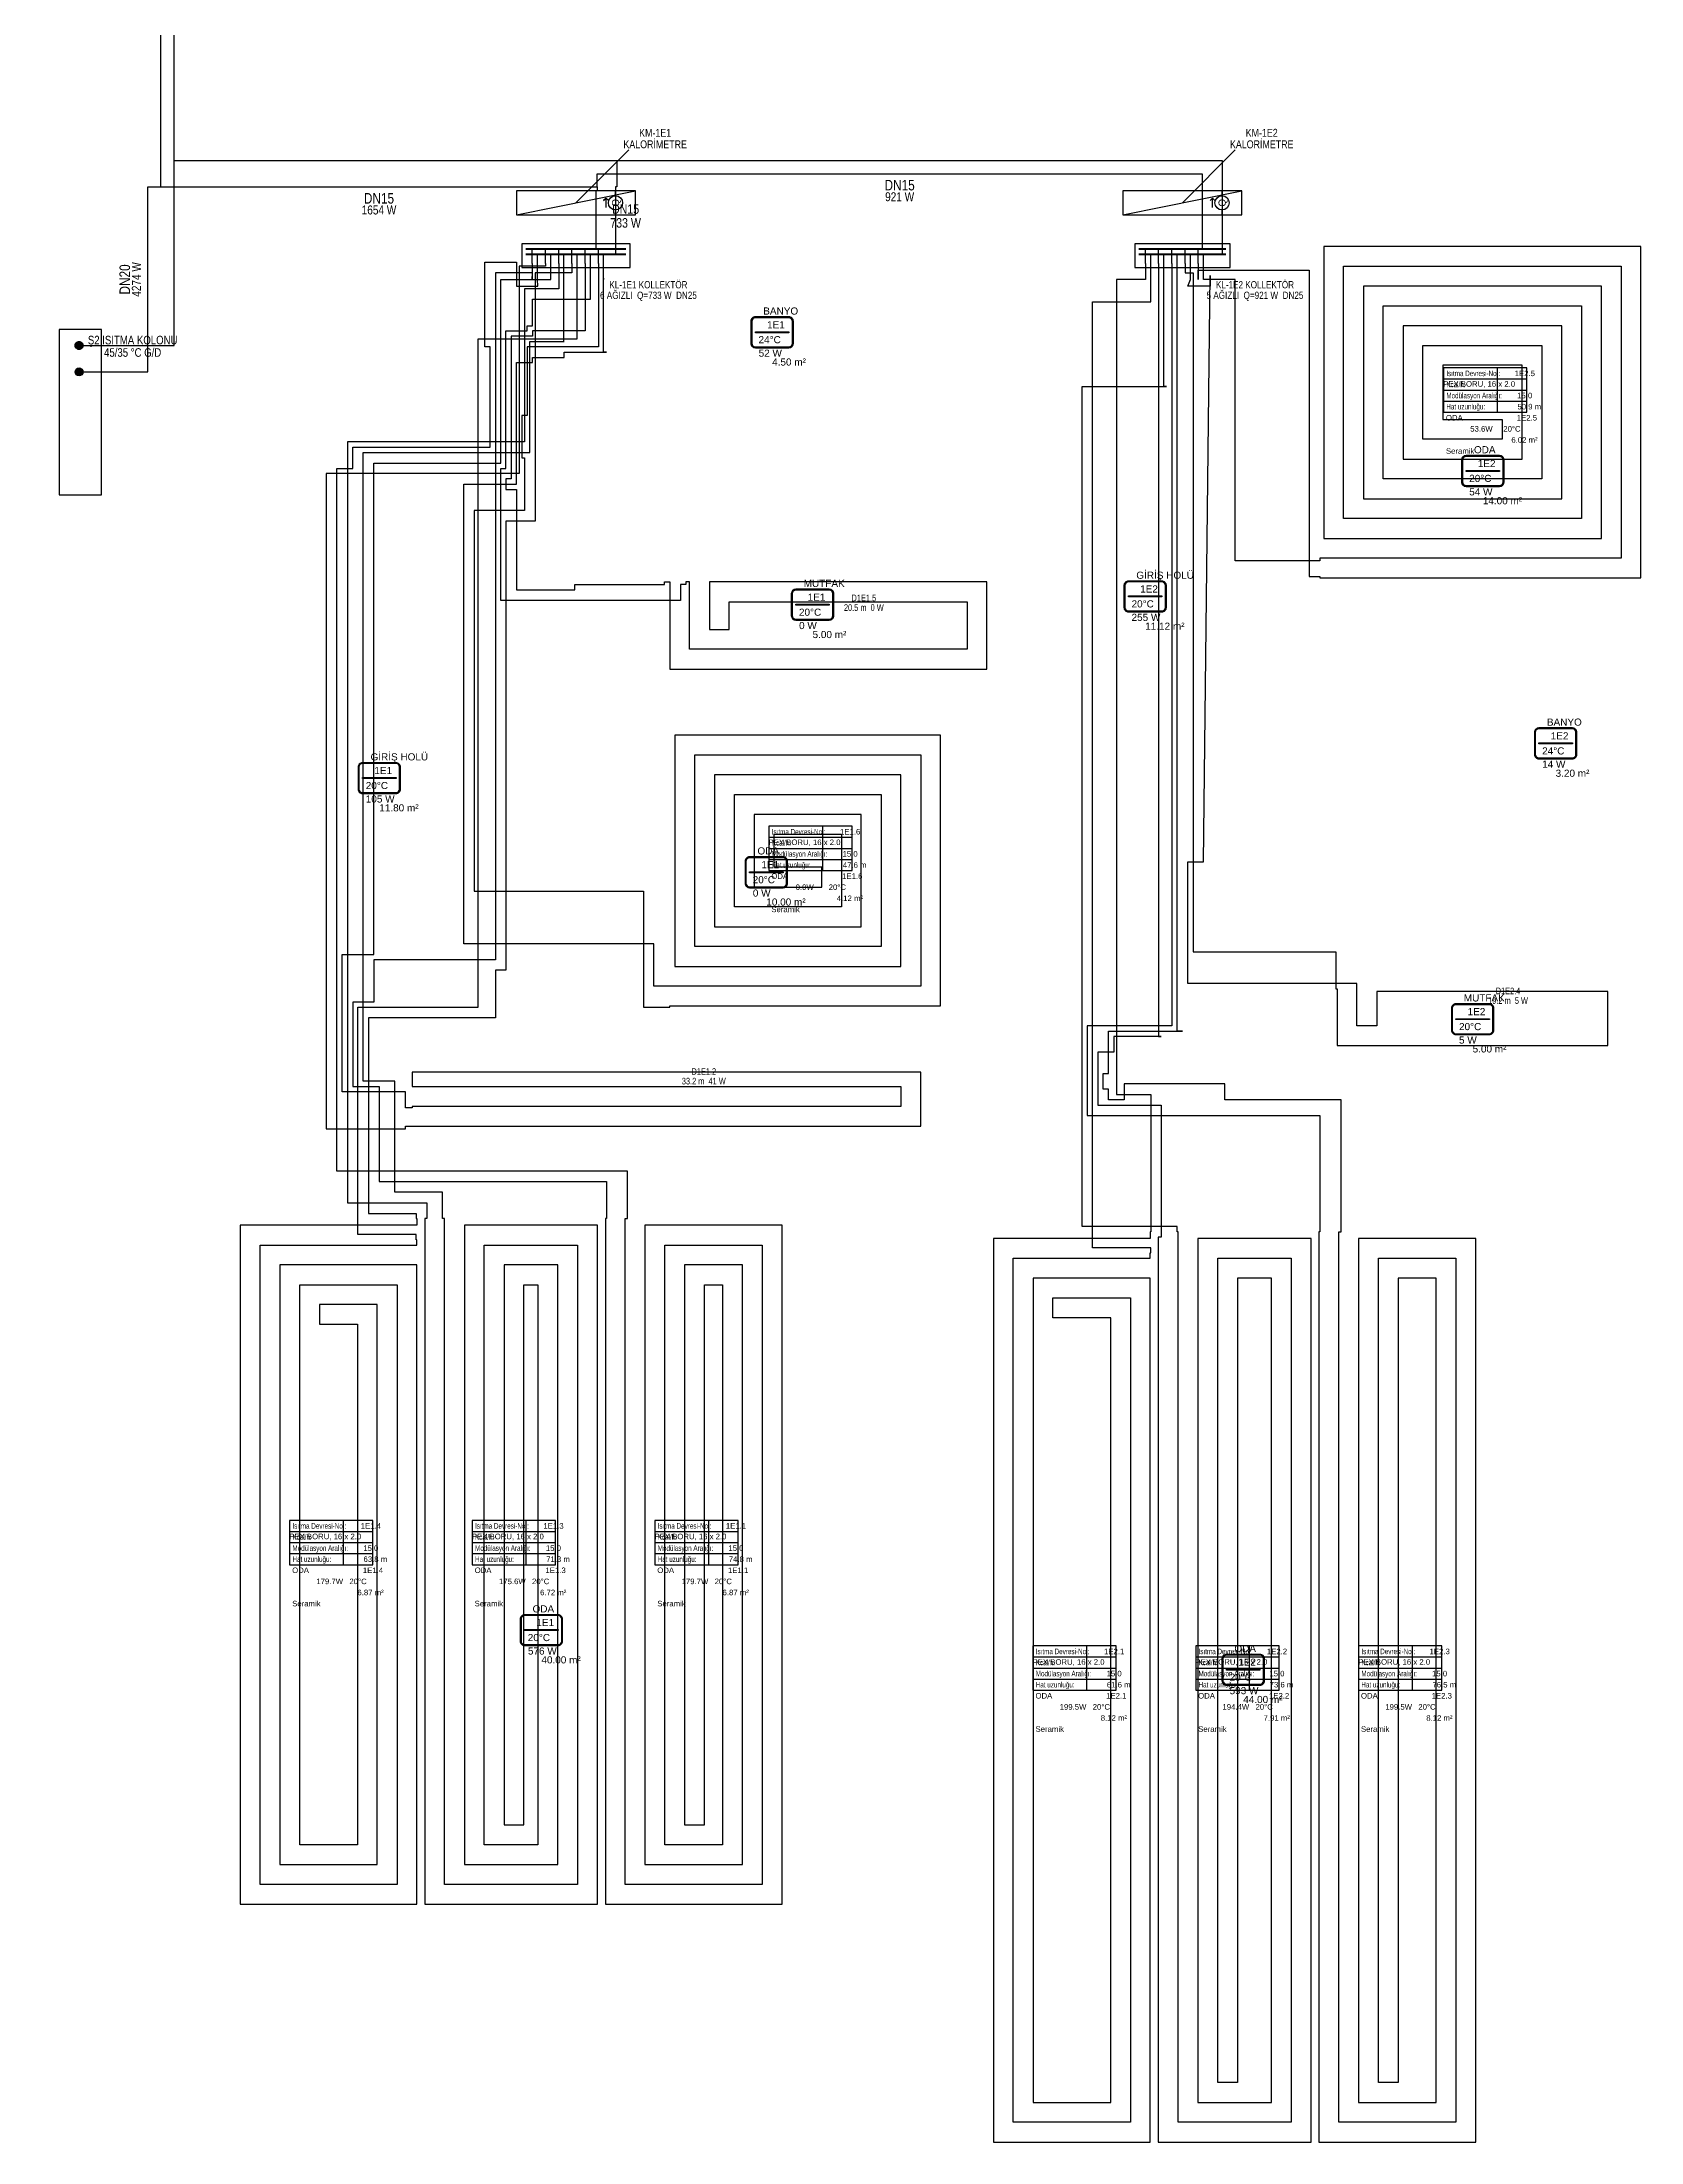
# Model space of a CAD drawing. Header units: centimetres. Extents: x 247996 to 314900, y -468471 to -440326.
# Drawn here: x 285325 to 286535, y -447160 to -445570 of the extents above; entities that cross this region are included whole.
import ezdxf
from ezdxf.enums import TextEntityAlignment as Align

# ---------------------------------------------------------------- set-up
doc = ezdxf.new("R2010")
doc.units = ezdxf.units.CM
doc.linetypes.add('ISITMA DONUS HATTI', pattern=[1.66, 1.57, -0.02, -0.07])
for name, color, linetype in [('SCOTT-MTY-ISIKAYBIMAHAL', 2, 'Continuous'), ('SCOTT-MTY-KALORIMETRE', 6, 'Continuous'), ('SCOTT-MTY-KOLLETÖR', 7, 'Continuous'), ('SCOTT-MTY-PEX-BORU', 1, 'Continuous'), ('SCOTT-MTY-RADYATÖR', 2, 'Continuous'), ('SCOTT-MTY-SAYAC', 3, 'Continuous'), ('SCOTT-MTY-TES-SAFT', 8, 'Continuous')]:
    doc.layers.add(name, color=color, linetype=linetype)
for name, color, linetype, lineweight in [('SCOTT-MTY-ISITMA-CAP', 41, 'Continuous', 30), ('SCOTT-MTY-ISITMA-DONUS-BORU', 30, 'ISITMA DONUS HATTI', 30), ('SCOTT-MTY-ISITMA-GIDIS-BORU', 10, 'Continuous', 30)]:
    doc.layers.add(name, color=color, linetype=linetype, lineweight=lineweight)
doc.styles.add('MTYCAPLT', font='arial.ttf')
doc.styles.add('ROTAS', font='arial.ttf')

# ---------------------------------------------------------------- blocks, each defined once
blk = doc.blocks.new('T-KOLON-T')
blk.add_hatch(color=7).paths.add_polyline_path([(3, 0), (2.8, 1.1), (2.1, 2.1), (1.1, 2.8), (0, 3), (-1.1, 2.8), (-2.1, 2.1), (-2.8, 1.1), (-3, 0), (-2.8, -1.1), (-2.1, -2.1), (-1.1, -2.8), (0, -3), (1.1, -2.8), (2.1, -2.1), (2.8, -1.1)])
blk.add_circle((0, 0), 3)
blk = doc.blocks.new('T-DOLAP')
blk.add_line((-45, -9), (45, 9))
blk.add_lwpolyline([(-45, -9), (45, -9), (45, 9), (-45, 9)], close=True)
blk = doc.blocks.new('T-KALORIMETRE')
for p, q in [((-10, 0), (-6, 0)), ((6, 0), (10, 0))]:
    blk.add_line(p, q)
blk.add_lwpolyline([(-4, 8), (4, 8), (2, 10), (4, 8), (2, 6)])
blk.add_circle((0, 0), 6)
at = {"style": 'ROTAS'}
blk.add_text('Q', height=6, dxfattribs=at).set_placement((0, 0), align=Align.MIDDLE_CENTER)
blk = doc.blocks.new('MTY-ETIKET')
at = {"layer": 'SCOTT-MTY-RADYATÖR'}
for p, q in [((2.69, 0), (2.69, 8)), ((-7, 6), (8, 6)), ((-7, 4), (8, 4)), ((-7, 2), (8, 2))]:
    blk.add_line(p, q, dxfattribs=at)
blk.add_lwpolyline([(8, 0), (8, 8), (-7, 8), (-7, 0)], close=True, dxfattribs=at)
at = {"layer": 'SCOTT-MTY-RADYATÖR', "style": 'MTYCAPLT', "width": 0.65}
for s, p in [('Kcal/h:', (-6.5, 5)), ('Isıtma Devresi-No.:', (-6.5, 7)), ('Modülasyon Aralığı:', (-6.5, 3)), ('Hat uzunluğu:', (-6.5, 1))]:
    blk.add_text(s, height=1, rotation=360, dxfattribs=at).set_placement(p, align=Align.MIDDLE_LEFT)
at = {"layer": 'SCOTT-MTY-RADYATÖR', "color": 2, "style": 'MTYCAPLT', "width": 0.65}
for tag, p in [('BORU_001', (-7.07, 4.59)), ('YER_001', (2.9, 4.5))]:
    blk.add_attdef(tag, p, '', height=1, dxfattribs=at)
at = {"layer": 'SCOTT-MTY-RADYATÖR', "style": 'MTYCAPLT', "width": 0.65}
for tag, p in [('NO1_001', (5.8, 6.5)), ('AR_001', (6.25, 2.5)), ('UZ_001', (6.31, 0.51))]:
    blk.add_attdef(tag, p, '', height=1, rotation=360, dxfattribs=at)
blk = doc.blocks.new('MTY-RADYATOR MAHAL')
at = {"layer": 'SCOTT-MTY-ISIKAYBIMAHAL', "color": 2}
for points in [[(-35.7, 18.4), (-35.7, -18.4, 0.414214), (-28.2, -25.9), (28.2, -25.9, 0.414214), (35.7, -18.4), (35.7, 18.4, 0.414214), (28.2, 25.9), (-28.2, 25.9, 0.414214)], [(-34.2, 18.4), (-34.2, -18.4, 0.414214), (-28.2, -24.4), (28.2, -24.4, 0.414214), (34.2, -18.4), (34.2, 18.4, 0.414214), (28.2, 24.4), (-28.2, 24.4, 0.414214)]]:
    blk.add_lwpolyline(points, format="xyb", close=True, dxfattribs=at)
at = {"layer": 'SCOTT-MTY-ISIKAYBIMAHAL', "color": 4}
for points in [[(-35.2, 18.4), (-35.2, -18.4, 0.414214), (-28.2, -25.4), (28.2, -25.4, 0.414214), (35.2, -18.4), (35.2, 18.4, 0.414214), (28.2, 25.4), (-28.2, 25.4, 0.414214)], [(-34.7, 18.4), (-34.7, -18.4, 0.414214), (-28.2, -24.9), (28.2, -24.9, 0.414214), (34.7, -18.4), (34.7, 18.4, 0.414214), (28.2, 24.9), (-28.2, 24.9, 0.414214)]]:
    blk.add_lwpolyline(points, format="xyb", close=True, dxfattribs=at)
at = {"layer": 'SCOTT-MTY-ISIKAYBIMAHAL', "color": 2}
blk.add_lwpolyline([(-28.2, 0.8), (28.2, 0.8), (28.2, -0.8), (-28.2, -0.8)], close=True, dxfattribs=at)
at = {"layer": 'SCOTT-MTY-ISIKAYBIMAHAL', "color": 1, "style": 'MTYCAPLT', "width": 0.65}
for tag, p in [('MAHAL_001', (-14.9, 29.8)), ('NO_001', (-8.3, 6.7))]:
    blk.add_attdef(tag, p, '', height=12, rotation=360, dxfattribs=at)
at = {"layer": 'SCOTT-MTY-ISIKAYBIMAHAL', "color": 4, "style": 'MTYCAPLT', "width": 0.65}
for tag, p in [('DERECE_001', (-22.8, -18.5)), ('ISIKAYBI_001', (-22.7, -41.1))]:
    blk.add_attdef(tag, p, '', height=12, rotation=360, dxfattribs=at)
blk.add_attdef('ALAN', text='', height=12, rotation=360, dxfattribs=at).set_placement((0, -50), align=Align.MIDDLE_LEFT)

msp = doc.modelspace()

# ---------------------------------------------------------------- linework, layer by layer
at = {"layer": 'SCOTT-MTY-ISITMA-DONUS-BORU'}
for points in [[(285425, -445660), (285425, -445475), (285325, -445475), (285325, -444195), (285558, -444195)], [(285353, -445800), (285425, -445800), (285425, -445660)], [(285425, -445660), (285760, -445660)], [(285760, -445660), (285760, -445680), (285759, -445680), (285759, -445683)], [(285760, -445660), (286218, -445660), (286218, -445683)], [(285759, -445683), (285759, -445701)], [(286218, -445683), (286218, -445701)], [(285759, -445701), (285759, -445731)], [(286218, -445701), (286218, -445731)], [(285700, -445738), (285700, -445731)], [(285710, -445738), (285710, -445731)], [(285720, -445738), (285720, -445731)], [(285730, -445738), (285730, -445731)], [(285740, -445738), (285740, -445731)], [(285750, -445738), (285750, -445731)], [(286164, -445738), (286164, -445731)], [(286174, -445738), (286174, -445731)], [(286184, -445738), (286184, -445731)], [(286194, -445738), (286194, -445731)], [(286204, -445738), (286204, -445731)]]:
    msp.add_lwpolyline(points, dxfattribs=at)
at = {"layer": 'SCOTT-MTY-ISITMA-DONUS-BORU', "const_width": 1.6}
for points in [[(285691, -445731), (285767, -445731)], [(286155, -445731), (286221, -445731)]]:
    msp.add_lwpolyline(points, dxfattribs=at)
at = {"layer": 'SCOTT-MTY-ISITMA-GIDIS-BORU'}
for points in [[(285415, -445680), (285415, -445485), (285335, -445485), (285335, -444211), (285575, -444211)], [(285745, -445680), (285745, -445670), (286203, -445670), (286203, -445683)], [(285353, -445820), (285405, -445820), (285405, -445680), (285415, -445680)], [(285415, -445680), (285745, -445680)], [(285745, -445680), (285745, -445683), (285744, -445683)], [(285744, -445683), (285744, -445701)], [(286203, -445683), (286203, -445701)], [(285744, -445701), (285744, -445727)], [(286203, -445701), (286203, -445727)], [(285696, -445738), (285696, -445727)], [(285706, -445738), (285706, -445727)], [(285716, -445738), (285716, -445727)], [(285726, -445738), (285726, -445727)], [(285736, -445738), (285736, -445727)], [(285746, -445738), (285746, -445727)], [(286160, -445738), (286160, -445727)], [(286170, -445738), (286170, -445727)], [(286180, -445738), (286180, -445727)], [(286190, -445738), (286190, -445727)], [(286200, -445738), (286200, -445727)]]:
    msp.add_lwpolyline(points, dxfattribs=at)
at = {"layer": 'SCOTT-MTY-ISITMA-GIDIS-BORU', "const_width": 1.6}
for points in [[(285691, -445727), (285767, -445727)], [(286155, -445727), (286221, -445727)]]:
    msp.add_lwpolyline(points, dxfattribs=at)
at = {"layer": 'SCOTT-MTY-KALORIMETRE'}
for p, q in [((285729, -445692), (285769, -445652)), ((286188, -445692), (286228, -445652))]:
    msp.add_line(p, q, dxfattribs=at)
at = {"layer": 'SCOTT-MTY-KOLLETÖR'}
for points in [[(285688, -445741), (285770, -445741), (285770, -445723), (285688, -445723)], [(286152, -445741), (286224, -445741), (286224, -445723), (286152, -445723)]]:
    msp.add_lwpolyline(points, close=True, dxfattribs=at)
at = {"layer": 'SCOTT-MTY-PEX-BORU'}
for points in [[(286200, -445738), (286200, -445750), (286200, -445747), (286200, -445743), (286284, -445743), (286284, -445975), (286292, -445975), (286292, -445976), (286295, -445976), (286535, -445976), (286535, -445725), (286295, -445725), (286295, -445946), (286505, -445946), (286505, -445755), (286325, -445755), (286325, -445916), (286475, -445916), (286475, -445785), (286355, -445785), (286355, -445886), (286445, -445886), (286445, -445815), (286385, -445815), (286385, -445856), (286430, -445856), (286430, -445871), (286370, -445871), (286370, -445800), (286460, -445800), (286460, -445901), (286340, -445901), (286340, -445770), (286490, -445770), (286490, -445931), (286310, -445931), (286310, -445740), (286520, -445740), (286520, -445961), (286295, -445961), (286292, -445961), (286292, -445963), (286228, -445963), (286228, -445750), (286204, -445750), (286204, -445738)], [(285726, -445738), (285726, -445745), (285698.1, -445745), (285698.1, -445933), (285676.1, -445933), (285676.1, -446273), (285668.1, -446273), (285668.1, -446309), (285572.1, -446309), (285572.1, -446457), (285608.1, -446457), (285608.1, -446461), (285608.7, -446461), (285608.7, -446466), (285475, -446466), (285475, -446980), (285608.7, -446980), (285608.7, -446496), (285505, -446496), (285505, -446950), (285578.7, -446950), (285578.7, -446526), (285535, -446526), (285535, -446541), (285563.7, -446541), (285563.7, -446935), (285520, -446935), (285520, -446511), (285593.7, -446511), (285593.7, -446965), (285490, -446965), (285490, -446481), (285608.7, -446481), (285608.7, -446477), (285608.1, -446477), (285608.1, -446473), (285564.1, -446473), (285564.1, -446301), (285655.1, -446301), (285655.1, -445795), (285730, -445795), (285730, -445738)], [(285706, -445738), (285706, -445740), (285686.1, -445740), (285686.1, -445897), (285540.1, -445897), (285540.1, -446393), (285600.1, -446393), (285600.1, -446391), (285605, -446391), (285990, -446391), (285990, -446350), (285605, -446350), (285605, -446361), (285975, -446361), (285975, -446376), (285605, -446376), (285605, -446377), (285600.1, -446377), (285600.1, -446365), (285552.1, -446365), (285552.1, -446261), (285576.1, -446261), (285576.1, -445889), (285672.1, -445889), (285672.1, -445750), (285710, -445750), (285710, -445738)], [(285696, -445738), (285696, -445750), (285696.1, -445745), (285668.1, -445745), (285668.1, -446265), (285576.1, -446265), (285576.1, -446297), (285560.1, -446297), (285560.1, -446361), (285580.1, -446361), (285580.1, -446433), (285752.1, -446433), (285752.1, -446461), (285751.3, -446461), (285751.3, -446466), (285751.3, -446980), (285885, -446980), (285885, -446466), (285781.3, -446466), (285781.3, -446950), (285855, -446950), (285855, -446496), (285811.3, -446496), (285811.3, -446920), (285826.3, -446920), (285826.3, -446511), (285840, -446511), (285840, -446935), (285796.3, -446935), (285796.3, -446481), (285870, -446481), (285870, -446965), (285766.3, -446965), (285766.3, -446466), (285766.3, -446461), (285768.1, -446461), (285768.1, -446425), (285548.1, -446425), (285548.1, -445893), (285560.1, -445893), (285560.1, -445877), (285664.1, -445877), (285664.1, -445801), (285660.1, -445801), (285660.1, -445737), (285684.1, -445737), (285684.1, -445755), (285700.1, -445755), (285700, -445750), (285700, -445738)], [(285716, -445738), (285716, -445757), (285716.1, -445757), (285690.1, -445757), (285690.1, -445873), (285556.1, -445873), (285556.1, -446449), (285616.1, -446449), (285616.1, -446461), (285614.7, -446461), (285614.7, -446466), (285614.7, -446980), (285745.3, -446980), (285745.3, -446466), (285644.7, -446466), (285644.7, -446950), (285715.3, -446950), (285715.3, -446496), (285674.7, -446496), (285674.7, -446920), (285689.7, -446920), (285689.7, -446511), (285700.3, -446511), (285700.3, -446935), (285659.7, -446935), (285659.7, -446481), (285730.3, -446481), (285730.3, -446965), (285629.7, -446965), (285629.7, -446466), (285629.7, -446461), (285628.1, -446461), (285628.1, -446441), (285592.1, -446441), (285592.1, -446357), (285568.1, -446357), (285568.1, -445881), (285694.1, -445881), (285694.1, -445797), (285720.1, -445797), (285720, -445797), (285720, -445738)], [(285746, -445738), (285746, -445801), (285692.1, -445801), (285692.1, -445853), (285688.1, -445853), (285688.1, -445885), (285690.1, -445885), (285690.1, -445925), (285652.1, -445925), (285652.1, -446213), (285780.1, -446213), (285780.1, -446301), (285800.1, -446301), (285800.1, -446300), (285804, -446300), (286005, -446300), (286005, -446095), (285804, -446095), (285804, -446270), (285975, -446270), (285975, -446125), (285834, -446125), (285834, -446240), (285945, -446240), (285945, -446155), (285864, -446155), (285864, -446210), (285915, -446210), (285915, -446195), (285879, -446195), (285879, -446170), (285930, -446170), (285930, -446225), (285849, -446225), (285849, -446140), (285960, -446140), (285960, -446255), (285819, -446255), (285819, -446110), (285990, -446110), (285990, -446285), (285804, -446285), (285800.1, -446285), (285788.1, -446285), (285788.1, -446253), (285644.1, -446253), (285644.1, -445905), (285684.1, -445905), (285684.1, -445813), (285696.1, -445813), (285696.1, -445809), (285720.1, -445809), (285720.1, -445805), (285752.1, -445805), (285750, -445805), (285750, -445749), (285750, -445750), (285750, -445738)], [(285736, -445738), (285736, -445789), (285736.1, -445789), (285696.1, -445789), (285696.1, -445793), (285680.1, -445793), (285680.1, -445901), (285676.1, -445901), (285676.1, -445909), (285684.1, -445909), (285684.1, -445985), (285728.1, -445985), (285728.1, -445981), (285796.1, -445981), (285796.1, -445979), (285800, -445979), (285800, -446045), (286040, -446045), (286040, -445979), (285830, -445979), (285830, -446015), (285845, -446015), (285845, -445994), (286025, -445994), (286025, -446030), (285815, -446030), (285815, -445979), (285812.1, -445979), (285812.1, -445981), (285808.1, -445981), (285808.1, -445993), (285672.1, -445993), (285672.1, -445893), (285676.1, -445893), (285676.1, -445789), (285692.1, -445789), (285692.1, -445785), (285696.1, -445785), (285696.1, -445765), (285740.1, -445765), (285740, -445765), (285740, -445738)], [(286160, -445738), (286160, -445750), (286138, -445750), (286138, -446367), (286164, -446367), (286164, -446471), (286163.7, -446471), (286163.7, -446476), (286045, -446476), (286045, -447160), (286163.7, -447160), (286163.7, -446506), (286075, -446506), (286075, -447130), (286133.7, -447130), (286133.7, -446536), (286090, -446536), (286090, -446521), (286148.7, -446521), (286148.7, -447145), (286060, -447145), (286060, -446491), (286163.7, -446491), (286163.7, -446487), (286164, -446487), (286164, -446483), (286120, -446483), (286120, -445767), (286164, -445767), (286164, -445755), (286164, -445750), (286164, -445738)], [(286170, -445738), (286170, -446323), (286172, -446323), (286136, -446323), (286136, -446335), (286124, -446335), (286124, -446375), (286172, -446375), (286172, -446475), (286169.7, -446475), (286169.7, -446476), (286169.7, -447160), (286285.3, -447160), (286285.3, -446476), (286199.7, -446476), (286199.7, -447130), (286255.3, -447130), (286255.3, -446506), (286229.7, -446506), (286229.7, -447115), (286214.7, -447115), (286214.7, -446491), (286270.3, -446491), (286270.3, -447145), (286184.7, -447145), (286184.7, -446476), (286184.7, -446471), (286184, -446471), (286184, -446467), (286112, -446467), (286112, -445831), (286176, -445831), (286174, -445831), (286174, -445738)], [(286180, -445738), (286180, -445750), (286180, -445755), (286180, -446315), (286116, -446315), (286116, -446383), (286292, -446383), (286292, -446471), (286291.3, -446471), (286291.3, -446476), (286291.3, -447160), (286410, -447160), (286410, -446476), (286321.3, -446476), (286321.3, -447130), (286380, -447130), (286380, -446506), (286351.3, -446506), (286351.3, -447115), (286336.3, -447115), (286336.3, -446491), (286395, -446491), (286395, -447145), (286306.3, -447145), (286306.3, -446476), (286306.3, -446471), (286308, -446471), (286308, -446371), (286220, -446371), (286220, -446359), (286144, -446359), (286144, -446371), (286132, -446371), (286132, -446363), (286128, -446363), (286128, -446351), (286132, -446351), (286132, -446319), (286188, -446319), (286184, -446319), (286184, -445738)], [(286190, -445738), (286190, -445745), (286196, -445745), (286196, -446259), (286304, -446259), (286304, -446287), (286305, -446287), (286305, -446289), (286305, -446330), (286510, -446330), (286510, -446289), (286335, -446289), (286335, -446315), (286320, -446315), (286320, -446289), (286320, -446287), (286320, -446283), (286192, -446283), (286192, -446191), (286204, -446191), (286209, -445747), (286209, -445755), (286192, -445755), (286194, -445750), (286194, -445738)]]:
    msp.add_lwpolyline(points, dxfattribs=at)
at = {"layer": 'SCOTT-MTY-TES-SAFT'}
msp.add_lwpolyline([(285338, -445913), (285370, -445913), (285370, -445788), (285338, -445788)], close=True, dxfattribs=at)

# ---------------------------------------------------------------- block references
at = {"layer": 'SCOTT-MTY-ISIKAYBIMAHAL'}
ref = msp.add_blockref('MTY-RADYATOR MAHAL', (285877.5, -445790), dxfattribs=dict(at, xscale=0.45, yscale=0.45))
ref.add_attrib('DERECE_001', '24%%DC', (285867.2, -445798.3), dxfattribs={"height": 5.4, "rotation": 360, "style": 'MTYCAPLT'})
ref.add_attrib('MAHAL_001', 'BANYO', (285870.8, -445776.6), dxfattribs={"height": 5.4, "rotation": 360, "style": 'MTYCAPLT'})
ref.add_attrib('ISIKAYBI_001', '52 W', (285867.3, -445808.5), dxfattribs={"height": 5.4, "rotation": 360, "style": 'MTYCAPLT'})
ref.add_attrib('NO_001', '1E1', (285873.7, -445787), dxfattribs={"height": 5.4, "rotation": 360, "style": 'MTYCAPLT'})
ref.add_attrib('ALAN', '4.50 m²', (285877.5, -445815.2), dxfattribs={"height": 5.4, "rotation": 360, "style": 'MTYCAPLT'})
ref = msp.add_blockref('MTY-RADYATOR MAHAL', (286415.3, -445895), dxfattribs=dict(at, xscale=0.45, yscale=0.45))
ref.add_attrib('DERECE_001', '20%%DC', (286405, -445903.3), dxfattribs={"height": 5.4, "rotation": 360, "style": 'MTYCAPLT'})
ref.add_attrib('MAHAL_001', 'ODA', (286408.6, -445881.6), dxfattribs={"height": 5.4, "rotation": 360, "style": 'MTYCAPLT'})
ref.add_attrib('ISIKAYBI_001', '54 W', (286405, -445913.5), dxfattribs={"height": 5.4, "rotation": 360, "style": 'MTYCAPLT'})
ref.add_attrib('NO_001', '1E2', (286411.5, -445892), dxfattribs={"height": 5.4, "rotation": 360, "style": 'MTYCAPLT'})
ref.add_attrib('ALAN', '14.00 m²', (286415.3, -445920.2), dxfattribs={"height": 5.4, "rotation": 360, "style": 'MTYCAPLT'})
ref = msp.add_blockref('MTY-RADYATOR MAHAL', (286159.8, -445990), dxfattribs=dict(at, xscale=0.45, yscale=0.45))
ref.add_attrib('DERECE_001', '20%%DC', (286149.5, -445998.3), dxfattribs={"height": 5.4, "rotation": 360, "style": 'MTYCAPLT'})
ref.add_attrib('MAHAL_001', 'GİRİŞ HOLÜ', (286153.1, -445976.6), dxfattribs={"height": 5.4, "rotation": 360, "style": 'MTYCAPLT'})
ref.add_attrib('ISIKAYBI_001', '255 W', (286149.5, -446008.5), dxfattribs={"height": 5.4, "rotation": 360, "style": 'MTYCAPLT'})
ref.add_attrib('NO_001', '1E2', (286156, -445987), dxfattribs={"height": 5.4, "rotation": 360, "style": 'MTYCAPLT'})
ref.add_attrib('ALAN', '11.12 m²', (286159.8, -446015.2), dxfattribs={"height": 5.4, "rotation": 360, "style": 'MTYCAPLT'})
ref = msp.add_blockref('MTY-RADYATOR MAHAL', (285908.1, -445996.2), dxfattribs=dict(at, xscale=0.45, yscale=0.45))
ref.add_attrib('DERECE_001', '20%%DC', (285897.8, -446004.6), dxfattribs={"height": 5.4, "rotation": 360, "style": 'MTYCAPLT'})
ref.add_attrib('MAHAL_001', 'MUTFAK', (285901.4, -445982.8), dxfattribs={"height": 5.4, "rotation": 360, "style": 'MTYCAPLT'})
ref.add_attrib('ISIKAYBI_001', '0 W', (285897.9, -446014.7), dxfattribs={"height": 5.4, "rotation": 360, "style": 'MTYCAPLT'})
ref.add_attrib('NO_001', '1E1', (285904.4, -445993.2), dxfattribs={"height": 5.4, "rotation": 360, "style": 'MTYCAPLT'})
ref.add_attrib('ALAN', '5.00 m²', (285908.1, -446021.5), dxfattribs={"height": 5.4, "rotation": 360, "style": 'MTYCAPLT'})
ref = msp.add_blockref('MTY-RADYATOR MAHAL', (286470.4, -446101.2), dxfattribs=dict(at, xscale=0.45, yscale=0.45))
ref.add_attrib('DERECE_001', '24%%DC', (286460.2, -446109.6), dxfattribs={"height": 5.4, "rotation": 360, "style": 'MTYCAPLT'})
ref.add_attrib('MAHAL_001', 'BANYO', (286463.8, -446087.8), dxfattribs={"height": 5.4, "rotation": 360, "style": 'MTYCAPLT'})
ref.add_attrib('ISIKAYBI_001', '14 W', (286460.2, -446119.7), dxfattribs={"height": 5.4, "rotation": 360, "style": 'MTYCAPLT'})
ref.add_attrib('NO_001', '1E2', (286466.7, -446098.2), dxfattribs={"height": 5.4, "rotation": 360, "style": 'MTYCAPLT'})
ref.add_attrib('ALAN', '3.20 m²', (286470.4, -446126.5), dxfattribs={"height": 5.4, "rotation": 360, "style": 'MTYCAPLT'})
ref = msp.add_blockref('MTY-RADYATOR MAHAL', (285580.2, -446127.5), dxfattribs=dict(at, xscale=0.45, yscale=0.45))
ref.add_attrib('DERECE_001', '20%%DC', (285570, -446135.8), dxfattribs={"height": 5.4, "rotation": 360, "style": 'MTYCAPLT'})
ref.add_attrib('MAHAL_001', 'GİRİŞ HOLÜ', (285573.6, -446114.1), dxfattribs={"height": 5.4, "rotation": 360, "style": 'MTYCAPLT'})
ref.add_attrib('ISIKAYBI_001', '105 W', (285570, -446146), dxfattribs={"height": 5.4, "rotation": 360, "style": 'MTYCAPLT'})
ref.add_attrib('NO_001', '1E1', (285576.5, -446124.5), dxfattribs={"height": 5.4, "rotation": 360, "style": 'MTYCAPLT'})
ref.add_attrib('ALAN', '11.80 m²', (285580.2, -446152.7), dxfattribs={"height": 5.4, "rotation": 360, "style": 'MTYCAPLT'})
ref = msp.add_blockref('MTY-RADYATOR MAHAL', (285873.1, -446198.8), dxfattribs=dict(at, xscale=0.45, yscale=0.45))
ref.add_attrib('DERECE_001', '20%%DC', (285862.8, -446207.1), dxfattribs={"height": 5.4, "rotation": 360, "style": 'MTYCAPLT'})
ref.add_attrib('MAHAL_001', 'ODA', (285866.4, -446185.3), dxfattribs={"height": 5.4, "rotation": 360, "style": 'MTYCAPLT'})
ref.add_attrib('ISIKAYBI_001', '0 W', (285862.9, -446217.2), dxfattribs={"height": 5.4, "rotation": 360, "style": 'MTYCAPLT'})
ref.add_attrib('NO_001', '1E1', (285869.4, -446195.7), dxfattribs={"height": 5.4, "rotation": 360, "style": 'MTYCAPLT'})
ref.add_attrib('ALAN', '10.00 m²', (285873.1, -446224), dxfattribs={"height": 5.4, "rotation": 360, "style": 'MTYCAPLT'})
ref = msp.add_blockref('MTY-RADYATOR MAHAL', (286407.6, -446310), dxfattribs=dict(at, xscale=0.45, yscale=0.45))
ref.add_attrib('DERECE_001', '20%%DC', (286397.3, -446318.3), dxfattribs={"height": 5.4, "rotation": 360, "style": 'MTYCAPLT'})
ref.add_attrib('MAHAL_001', 'MUTFAK', (286400.9, -446296.6), dxfattribs={"height": 5.4, "rotation": 360, "style": 'MTYCAPLT'})
ref.add_attrib('ISIKAYBI_001', '5 W', (286397.3, -446328.5), dxfattribs={"height": 5.4, "rotation": 360, "style": 'MTYCAPLT'})
ref.add_attrib('NO_001', '1E2', (286403.8, -446307), dxfattribs={"height": 5.4, "rotation": 360, "style": 'MTYCAPLT'})
ref.add_attrib('ALAN', '5.00 m²', (286407.6, -446335.2), dxfattribs={"height": 5.4, "rotation": 360, "style": 'MTYCAPLT'})
ref = msp.add_blockref('MTY-RADYATOR MAHAL', (285702.9, -446772.5), dxfattribs=dict(at, xscale=0.45, yscale=0.45))
ref.add_attrib('DERECE_001', '20%%DC', (285692.6, -446780.8), dxfattribs={"height": 5.4, "rotation": 360, "style": 'MTYCAPLT'})
ref.add_attrib('MAHAL_001', 'ODA', (285696.2, -446759.1), dxfattribs={"height": 5.4, "rotation": 360, "style": 'MTYCAPLT'})
ref.add_attrib('ISIKAYBI_001', '576 W', (285692.7, -446791), dxfattribs={"height": 5.4, "rotation": 360, "style": 'MTYCAPLT'})
ref.add_attrib('NO_001', '1E1', (285699.1, -446769.5), dxfattribs={"height": 5.4, "rotation": 360, "style": 'MTYCAPLT'})
ref.add_attrib('ALAN', '40.00 m²', (285702.9, -446797.7), dxfattribs={"height": 5.4, "rotation": 360, "style": 'MTYCAPLT'})
ref = msp.add_blockref('MTY-RADYATOR MAHAL', (286234, -446802.5), dxfattribs=dict(at, xscale=0.45, yscale=0.45))
ref.add_attrib('DERECE_001', '20%%DC', (286223.7, -446810.8), dxfattribs={"height": 5.4, "rotation": 360, "style": 'MTYCAPLT'})
ref.add_attrib('MAHAL_001', 'ODA', (286227.3, -446789.1), dxfattribs={"height": 5.4, "rotation": 360, "style": 'MTYCAPLT'})
ref.add_attrib('ISIKAYBI_001', '593 W', (286223.7, -446821), dxfattribs={"height": 5.4, "rotation": 360, "style": 'MTYCAPLT'})
ref.add_attrib('NO_001', '1E2', (286230.2, -446799.5), dxfattribs={"height": 5.4, "rotation": 360, "style": 'MTYCAPLT'})
ref.add_attrib('ALAN', '44.00 m²', (286234, -446827.7), dxfattribs={"height": 5.4, "rotation": 360, "style": 'MTYCAPLT'})
at = {"layer": 'SCOTT-MTY-ISITMA-DONUS-BORU'}
msp.add_blockref('T-KOLON-T', (285353, -445800), dxfattribs=at)
at = {"layer": 'SCOTT-MTY-ISITMA-GIDIS-BORU'}
msp.add_blockref('T-KOLON-T', (285353, -445820), dxfattribs=at)
at = {"layer": 'SCOTT-MTY-KALORIMETRE', "xscale": 0.9, "yscale": 0.9, "rotation": 90}
for p in [(285759, -445692), (286218, -445692)]:
    msp.add_blockref('T-KALORIMETRE', p, dxfattribs=at)
at = {"layer": 'SCOTT-MTY-PEX-BORU'}
ref = msp.add_blockref('MTY-ETIKET', (286415, -445850.5), dxfattribs=dict(at, xscale=4.2, yscale=4.2))
ref.add_attrib('UZ_001', '50.9 m', (286441.5, -445848.4), dxfattribs={"height": 4.2, "rotation": 360, "style": 'MTYCAPLT'})
ref.add_attrib('AR_001', '15.0', (286441.3, -445840), dxfattribs={"height": 4.2, "rotation": 360, "style": 'MTYCAPLT'})
ref.add_attrib('NO1_001', '1E2.5', (286439.4, -445823.2), dxfattribs={"height": 4.2, "rotation": 360, "style": 'MTYCAPLT'})
ref.add_attrib('BORU_001', 'PEX BORU, 16 x 2.0', (286385.3, -445831.2), dxfattribs={"height": 4.2, "style": 'MTYCAPLT'})
ref.add_attrib('MAHAL_001', 'ODA', (286387.4, -445856.8), dxfattribs={"height": 4.2, "style": 'MTYCAPLT'})
ref.add_attrib('NO_001', '1E2.5', (286441, -445856.8), dxfattribs={"height": 4.2, "style": 'MTYCAPLT'})
ref.add_attrib('DERECE_001', '20°C', (286430.8, -445865.2), dxfattribs={"height": 4.2, "style": 'MTYCAPLT'})
ref.add_attrib('KCAL/H:_001', '53.6W', (286405.8, -445865.2), dxfattribs={"height": 4.2, "style": 'MTYCAPLT'})
ref.add_attrib('ALAN_001', '6.02 m²', (286436.9, -445873.6), dxfattribs={"height": 4.2, "style": 'MTYCAPLT'})
ref.add_attrib('MALZEMECINSI_001', 'Seramik', (286387.4, -445882), dxfattribs={"height": 4.2, "style": 'MTYCAPLT'})
ref = msp.add_blockref('MTY-ETIKET', (285904.5, -446197.5), dxfattribs=dict(at, xscale=4.2, yscale=4.2))
ref.add_attrib('UZ_001', '47.6 m', (285931, -446195.4), dxfattribs={"height": 4.2, "rotation": 360, "style": 'MTYCAPLT'})
ref.add_attrib('AR_001', '15.0', (285930.8, -446187), dxfattribs={"height": 4.2, "rotation": 360, "style": 'MTYCAPLT'})
ref.add_attrib('NO1_001', '1E1.6', (285928.9, -446170.2), dxfattribs={"height": 4.2, "rotation": 360, "style": 'MTYCAPLT'})
ref.add_attrib('BORU_001', 'PEX BORU, 16 x 2.0', (285874.8, -446178.2), dxfattribs={"height": 4.2, "style": 'MTYCAPLT'})
ref.add_attrib('MAHAL_001', 'ODA', (285876.9, -446203.8), dxfattribs={"height": 4.2, "style": 'MTYCAPLT'})
ref.add_attrib('NO_001', '1E1.6', (285930.5, -446203.8), dxfattribs={"height": 4.2, "style": 'MTYCAPLT'})
ref.add_attrib('DERECE_001', '20°C', (285920.3, -446212.2), dxfattribs={"height": 4.2, "style": 'MTYCAPLT'})
ref.add_attrib('KCAL/H:_001', '0.0W', (285895.3, -446212.2), dxfattribs={"height": 4.2, "style": 'MTYCAPLT'})
ref.add_attrib('ALAN_001', '4.12 m²', (285926.4, -446220.6), dxfattribs={"height": 4.2, "style": 'MTYCAPLT'})
ref.add_attrib('MALZEMECINSI_001', 'Seramik', (285876.9, -446229), dxfattribs={"height": 4.2, "style": 'MTYCAPLT'})
ref = msp.add_blockref('MTY-ETIKET', (285541.8, -446723), dxfattribs=dict(at, xscale=4.2, yscale=4.2))
ref.add_attrib('UZ_001', '63.8 m', (285568.3, -446720.9), dxfattribs={"height": 4.2, "rotation": 360, "style": 'MTYCAPLT'})
ref.add_attrib('AR_001', '15.0', (285568.1, -446712.5), dxfattribs={"height": 4.2, "rotation": 360, "style": 'MTYCAPLT'})
ref.add_attrib('NO1_001', '1E1.4', (285566.2, -446695.7), dxfattribs={"height": 4.2, "rotation": 360, "style": 'MTYCAPLT'})
ref.add_attrib('BORU_001', 'PEX BORU, 16 x 2.0', (285512.1, -446703.7), dxfattribs={"height": 4.2, "style": 'MTYCAPLT'})
ref.add_attrib('MAHAL_001', 'ODA', (285514.3, -446729.3), dxfattribs={"height": 4.2, "style": 'MTYCAPLT'})
ref.add_attrib('NO_001', '1E1.4', (285567.8, -446729.3), dxfattribs={"height": 4.2, "style": 'MTYCAPLT'})
ref.add_attrib('DERECE_001', '20°C', (285557.6, -446737.7), dxfattribs={"height": 4.2, "style": 'MTYCAPLT'})
ref.add_attrib('KCAL/H:_001', '179.7W', (285532.6, -446737.7), dxfattribs={"height": 4.2, "style": 'MTYCAPLT'})
ref.add_attrib('ALAN_001', '6.87 m²', (285563.7, -446746.1), dxfattribs={"height": 4.2, "style": 'MTYCAPLT'})
ref.add_attrib('MALZEMECINSI_001', 'Seramik', (285514.3, -446754.5), dxfattribs={"height": 4.2, "style": 'MTYCAPLT'})
ref = msp.add_blockref('MTY-ETIKET', (285680, -446723), dxfattribs=dict(at, xscale=4.2, yscale=4.2))
ref.add_attrib('UZ_001', '71.3 m', (285706.5, -446720.9), dxfattribs={"height": 4.2, "rotation": 360, "style": 'MTYCAPLT'})
ref.add_attrib('AR_001', '15.0', (285706.3, -446712.5), dxfattribs={"height": 4.2, "rotation": 360, "style": 'MTYCAPLT'})
ref.add_attrib('NO1_001', '1E1.3', (285704.4, -446695.7), dxfattribs={"height": 4.2, "rotation": 360, "style": 'MTYCAPLT'})
ref.add_attrib('BORU_001', 'PEX BORU, 16 x 2.0', (285650.3, -446703.7), dxfattribs={"height": 4.2, "style": 'MTYCAPLT'})
ref.add_attrib('MAHAL_001', 'ODA', (285652.4, -446729.3), dxfattribs={"height": 4.2, "style": 'MTYCAPLT'})
ref.add_attrib('NO_001', '1E1.3', (285706, -446729.3), dxfattribs={"height": 4.2, "style": 'MTYCAPLT'})
ref.add_attrib('DERECE_001', '20°C', (285695.8, -446737.7), dxfattribs={"height": 4.2, "style": 'MTYCAPLT'})
ref.add_attrib('KCAL/H:_001', '175.6W', (285670.8, -446737.7), dxfattribs={"height": 4.2, "style": 'MTYCAPLT'})
ref.add_attrib('ALAN_001', '6.72 m²', (285701.9, -446746.1), dxfattribs={"height": 4.2, "style": 'MTYCAPLT'})
ref.add_attrib('MALZEMECINSI_001', 'Seramik', (285652.4, -446754.5), dxfattribs={"height": 4.2, "style": 'MTYCAPLT'})
ref = msp.add_blockref('MTY-ETIKET', (285818.2, -446723), dxfattribs=dict(at, xscale=4.2, yscale=4.2))
ref.add_attrib('UZ_001', '74.8 m', (285844.7, -446720.9), dxfattribs={"height": 4.2, "rotation": 360, "style": 'MTYCAPLT'})
ref.add_attrib('AR_001', '15.0', (285844.4, -446712.5), dxfattribs={"height": 4.2, "rotation": 360, "style": 'MTYCAPLT'})
ref.add_attrib('NO1_001', '1E1.1', (285842.5, -446695.7), dxfattribs={"height": 4.2, "rotation": 360, "style": 'MTYCAPLT'})
ref.add_attrib('BORU_001', 'PEX BORU, 16 x 2.0', (285788.5, -446703.7), dxfattribs={"height": 4.2, "style": 'MTYCAPLT'})
ref.add_attrib('MAHAL_001', 'ODA', (285790.6, -446729.3), dxfattribs={"height": 4.2, "style": 'MTYCAPLT'})
ref.add_attrib('NO_001', '1E1.1', (285844.1, -446729.3), dxfattribs={"height": 4.2, "style": 'MTYCAPLT'})
ref.add_attrib('DERECE_001', '20°C', (285834, -446737.7), dxfattribs={"height": 4.2, "style": 'MTYCAPLT'})
ref.add_attrib('KCAL/H:_001', '179.7W', (285809, -446737.7), dxfattribs={"height": 4.2, "style": 'MTYCAPLT'})
ref.add_attrib('ALAN_001', '6.87 m²', (285840, -446746.1), dxfattribs={"height": 4.2, "style": 'MTYCAPLT'})
ref.add_attrib('MALZEMECINSI_001', 'Seramik', (285790.6, -446754.5), dxfattribs={"height": 4.2, "style": 'MTYCAPLT'})
ref = msp.add_blockref('MTY-ETIKET', (286104.3, -446818), dxfattribs=dict(at, xscale=4.2, yscale=4.2))
ref.add_attrib('UZ_001', '61.6 m', (286130.8, -446815.9), dxfattribs={"height": 4.2, "rotation": 360, "style": 'MTYCAPLT'})
ref.add_attrib('AR_001', '15.0', (286130.6, -446807.5), dxfattribs={"height": 4.2, "rotation": 360, "style": 'MTYCAPLT'})
ref.add_attrib('NO1_001', '1E2.1', (286128.7, -446790.7), dxfattribs={"height": 4.2, "rotation": 360, "style": 'MTYCAPLT'})
ref.add_attrib('BORU_001', 'PEX BORU, 16 x 2.0', (286074.6, -446798.7), dxfattribs={"height": 4.2, "style": 'MTYCAPLT'})
ref.add_attrib('MAHAL_001', 'ODA', (286076.8, -446824.3), dxfattribs={"height": 4.2, "style": 'MTYCAPLT'})
ref.add_attrib('NO_001', '1E2.1', (286130.3, -446824.3), dxfattribs={"height": 4.2, "style": 'MTYCAPLT'})
ref.add_attrib('DERECE_001', '20°C', (286120.1, -446832.7), dxfattribs={"height": 4.2, "style": 'MTYCAPLT'})
ref.add_attrib('KCAL/H:_001', '199.5W', (286095.1, -446832.7), dxfattribs={"height": 4.2, "style": 'MTYCAPLT'})
ref.add_attrib('ALAN_001', '8.12 m²', (286126.2, -446841.1), dxfattribs={"height": 4.2, "style": 'MTYCAPLT'})
ref.add_attrib('MALZEMECINSI_001', 'Seramik', (286076.8, -446849.5), dxfattribs={"height": 4.2, "style": 'MTYCAPLT'})
ref = msp.add_blockref('MTY-ETIKET', (286227.5, -446818), dxfattribs=dict(at, xscale=4.2, yscale=4.2))
ref.add_attrib('UZ_001', '73.6 m', (286254, -446815.9), dxfattribs={"height": 4.2, "rotation": 360, "style": 'MTYCAPLT'})
ref.add_attrib('AR_001', '15.0', (286253.8, -446807.5), dxfattribs={"height": 4.2, "rotation": 360, "style": 'MTYCAPLT'})
ref.add_attrib('NO1_001', '1E2.2', (286251.9, -446790.7), dxfattribs={"height": 4.2, "rotation": 360, "style": 'MTYCAPLT'})
ref.add_attrib('BORU_001', 'PEX BORU, 16 x 2.0', (286197.8, -446798.7), dxfattribs={"height": 4.2, "style": 'MTYCAPLT'})
ref.add_attrib('MAHAL_001', 'ODA', (286199.9, -446824.3), dxfattribs={"height": 4.2, "style": 'MTYCAPLT'})
ref.add_attrib('NO_001', '1E2.2', (286253.5, -446824.3), dxfattribs={"height": 4.2, "style": 'MTYCAPLT'})
ref.add_attrib('DERECE_001', '20°C', (286243.3, -446832.7), dxfattribs={"height": 4.2, "style": 'MTYCAPLT'})
ref.add_attrib('KCAL/H:_001', '194.4W', (286218.3, -446832.7), dxfattribs={"height": 4.2, "style": 'MTYCAPLT'})
ref.add_attrib('ALAN_001', '7.91 m²', (286249.4, -446841.1), dxfattribs={"height": 4.2, "style": 'MTYCAPLT'})
ref.add_attrib('MALZEMECINSI_001', 'Seramik', (286199.9, -446849.5), dxfattribs={"height": 4.2, "style": 'MTYCAPLT'})
ref = msp.add_blockref('MTY-ETIKET', (286350.7, -446818), dxfattribs=dict(at, xscale=4.2, yscale=4.2))
ref.add_attrib('UZ_001', '76.5 m', (286377.2, -446815.9), dxfattribs={"height": 4.2, "rotation": 360, "style": 'MTYCAPLT'})
ref.add_attrib('AR_001', '15.0', (286376.9, -446807.5), dxfattribs={"height": 4.2, "rotation": 360, "style": 'MTYCAPLT'})
ref.add_attrib('NO1_001', '1E2.3', (286375, -446790.7), dxfattribs={"height": 4.2, "rotation": 360, "style": 'MTYCAPLT'})
ref.add_attrib('BORU_001', 'PEX BORU, 16 x 2.0', (286321, -446798.7), dxfattribs={"height": 4.2, "style": 'MTYCAPLT'})
ref.add_attrib('MAHAL_001', 'ODA', (286323.1, -446824.3), dxfattribs={"height": 4.2, "style": 'MTYCAPLT'})
ref.add_attrib('NO_001', '1E2.3', (286376.6, -446824.3), dxfattribs={"height": 4.2, "style": 'MTYCAPLT'})
ref.add_attrib('DERECE_001', '20°C', (286366.5, -446832.7), dxfattribs={"height": 4.2, "style": 'MTYCAPLT'})
ref.add_attrib('KCAL/H:_001', '199.5W', (286341.5, -446832.7), dxfattribs={"height": 4.2, "style": 'MTYCAPLT'})
ref.add_attrib('ALAN_001', '8.12 m²', (286372.5, -446841.1), dxfattribs={"height": 4.2, "style": 'MTYCAPLT'})
ref.add_attrib('MALZEMECINSI_001', 'Seramik', (286323.1, -446849.5), dxfattribs={"height": 4.2, "style": 'MTYCAPLT'})
at = {"layer": 'SCOTT-MTY-SAYAC'}
for p in [(285729, -445692), (286188, -445692)]:
    msp.add_blockref('T-DOLAP', p, dxfattribs=at)

# ---------------------------------------------------------------- texts
at = {"layer": 'SCOTT-MTY-ISITMA-CAP', "style": 'ROTAS', "width": 0.8}
for s, height, p in [('DN15', 8, (285580, -445688.6)), ('DN15', 8, (285974, -445678.6)), ('921 W', 6.8, (285974, -445687.4)), ('1654 W', 6.8, (285580, -445697.4)), ('DN15', 7.2, (285766.6, -445696.7)), ('733 W', 7.2, (285766.6, -445707.2))]:
    msp.add_text(s, height=height, dxfattribs=at).set_placement(p, align=Align.MIDDLE_CENTER)
for s, height, p in [('DN20', 8, (285387.6, -445750)), ('4274 W', 6.8, (285396.4, -445750))]:
    msp.add_text(s, height=height, rotation=90, dxfattribs=at).set_placement(p, align=Align.MIDDLE_CENTER)
at = {"layer": 'SCOTT-MTY-KALORIMETRE', "style": 'ROTAS', "width": 0.8}
for s, p in [('KM-1E1', (285789, -445639)), ('KM-1E2', (286248, -445639)), ('KALORİMETRE', (285789, -445647.7)), ('KALORİMETRE', (286248, -445647.7))]:
    msp.add_text(s, height=6, dxfattribs=at).set_placement(p, align=Align.MIDDLE_CENTER)
at = {"layer": 'SCOTT-MTY-KOLLETÖR', "style": 'ROTAS', "width": 0.8}
for s, p in [('6 AĞIZLI  Q=733 W  DN25', (285783.9, -445762)), ('KL-1E1 KOLLEKTÖR', (285783.9, -445754)), ('5 AĞIZLI  Q=921 W  DN25', (286242.9, -445762)), ('KL-1E2 KOLLEKTÖR', (286242.9, -445754))]:
    msp.add_text(s, height=5.5, dxfattribs=at).set_placement(p, align=Align.MIDDLE_CENTER)
at = {"layer": 'SCOTT-MTY-PEX-BORU', "style": 'ROTAS', "width": 0.8}
for s, p in [('20.5 m  0 W', (285946.9, -445998.4)), ('D1E1.5', (285946.9, -445991.1)), ('D1E2.4', (286434.4, -446288.6)), ('19.2 m  5 W', (286434.4, -446295.9)), ('D1E1.2', (285825.8, -446349.6)), ('33.2 m  41 W', (285825.8, -446356.9))]:
    msp.add_text(s, height=5, dxfattribs=at).set_placement(p, align=Align.MIDDLE_CENTER)
at = {"layer": 'SCOTT-MTY-TES-SAFT', "style": 'ROTAS', "width": 0.8}
for s, p in [('Ş2 ISITMA KOLONU', (285393.6, -445795.9)), ('45/35 °C G/D', (285393.6, -445805.3))]:
    msp.add_text(s, height=6.5, dxfattribs=at).set_placement(p, align=Align.MIDDLE_CENTER)

doc.saveas('drawing.dxf')
